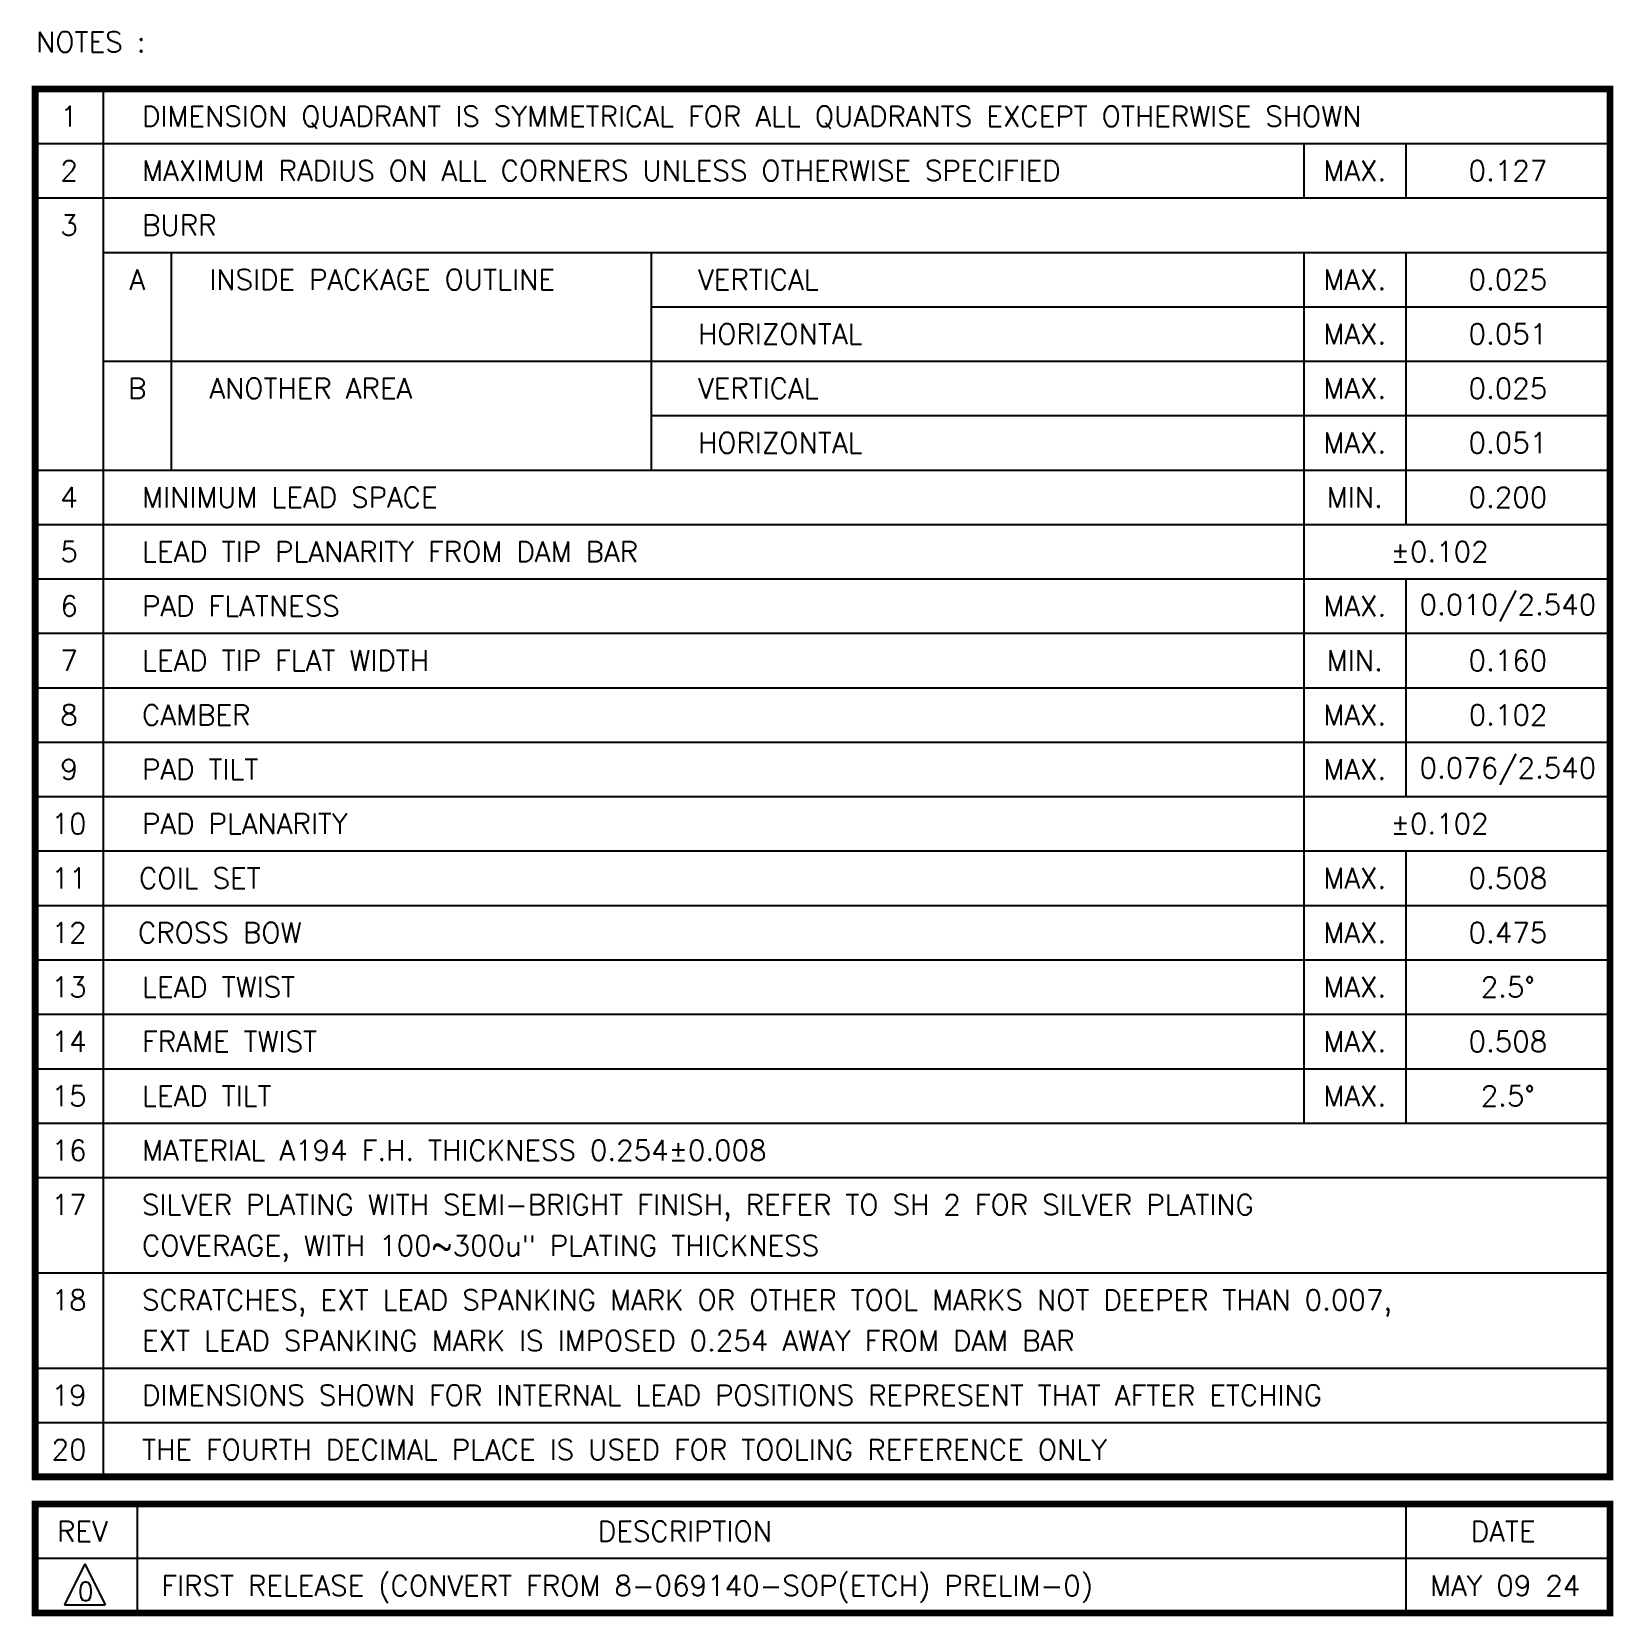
# Model space of a CAD drawing. Extents: x 234.6 to 292.7, y 31.6 to 89.9.
import ezdxf
from ezdxf.enums import TextEntityAlignment as Align

# ---------------------------------------------------------------- set-up
doc = ezdxf.new("R2010")
doc.units = 0
doc.layers.add('COIN-LINE', color=4, linetype='Continuous')
doc.layers.add('LF-LINE', color=1, linetype='Continuous')
doc.styles.add('SIMPLEX', font='SIMPLEX.shx', dxfattribs={"height": 1})

msp = doc.modelspace()

# ---------------------------------------------------------------- linework, layer by layer
at = {"layer": 'COIN-LINE'}
for p, q in [((236.555, 33.551), (235.805, 32.051)), ((236.555, 33.551), (237.305, 32.051)), ((235.805, 32.051), (237.305, 32.051))]:
    msp.add_line(p, q, dxfattribs=at)
at = {"layer": 'LF-LINE'}
for p, q in [((234.725, 87.75), (292.589, 87.75)), ((234.725, 38.75), (234.725, 87.75)), ((237.225, 87.75), (237.225, 36.75)), ((234.725, 85.75), (292.589, 85.75)), ((281.339, 85.75), (281.339, 83.75)), ((285.089, 85.75), (285.089, 83.75)), ((234.725, 83.75), (292.589, 83.75)), ((237.225, 81.75), (292.589, 81.75)), ((239.725, 81.75), (239.725, 73.75)), ((257.356, 81.75), (257.356, 73.75)), ((281.339, 81.75), (281.339, 49.75)), ((285.089, 81.75), (285.089, 71.75)), ((257.356, 79.75), (292.589, 79.75)), ((237.225, 77.75), (292.589, 77.75)), ((257.356, 75.75), (292.589, 75.75)), ((234.725, 73.75), (292.589, 73.75)), ((234.725, 71.75), (292.589, 71.75)), ((234.725, 69.75), (292.589, 69.75)), ((285.089, 69.75), (285.089, 61.75)), ((234.725, 67.75), (292.589, 67.75)), ((234.725, 65.75), (292.589, 65.75)), ((234.725, 63.75), (292.589, 63.75)), ((234.725, 61.75), (292.589, 61.75)), ((234.725, 59.75), (292.589, 59.75)), ((285.089, 59.75), (285.089, 49.75)), ((234.725, 57.75), (292.589, 57.75)), ((234.725, 55.75), (292.589, 55.75)), ((234.725, 53.75), (292.589, 53.75)), ((234.725, 51.75), (292.589, 51.75)), ((234.725, 49.75), (292.589, 49.75)), ((234.725, 47.75), (292.589, 47.75)), ((234.725, 44.25), (292.589, 44.25)), ((234.725, 40.75), (292.589, 40.75)), ((234.725, 38.75), (292.589, 38.75)), ((234.725, 36.75), (292.589, 36.75)), ((238.475, 35.75), (238.475, 31.75)), ((285.089, 35.75), (285.089, 31.75)), ((292.589, 33.75), (234.725, 33.75))]:
    msp.add_line(p, q, dxfattribs=at)
at = {"layer": 'LF-LINE', "const_width": 0.25}
for points in [[(292.589, 36.75), (292.589, 87.75), (234.725, 87.75), (234.725, 36.75)], [(234.725, 35.75), (292.589, 35.75), (292.589, 31.75), (234.725, 31.75)]]:
    msp.add_lwpolyline(points, close=True, dxfattribs=at)

# ---------------------------------------------------------------- texts
at = {"style": 'SIMPLEX'}
for s, p in [('NOTES :', (234.76, 89.109)), ('DIMENSION QUADRANT IS SYMMETRICAL FOR ALL QUADRANTS EXCEPT OTHERWISE SHOWN', (238.653, 86.375)), ('MAXIMUM RADIUS ON ALL CORNERS UNLESS OTHERWISE SPECIFIED', (238.653, 84.375)), ('BURR', (238.653, 82.375)), ('INSIDE PACKAGE OUTLINE', (241.124, 80.375)), ('VERTICAL', (259.081, 80.375)), ('HORIZONTAL', (259.081, 78.375)), ('ANOTHER AREA', (241.124, 76.375)), ('VERTICAL', (259.081, 76.375)), ('HORIZONTAL', (259.081, 74.375)), ('MINIMUM LEAD SPACE ', (238.653, 72.375)), ('LEAD TIP PLANARITY FROM DAM BAR', (238.653, 70.375)), ('PAD FLATNESS', (238.653, 68.375)), ('LEAD TIP FLAT WIDTH', (238.653, 66.375)), ('CAMBER', (238.653, 64.375)), ('PAD TILT', (238.653, 62.375)), ('PAD PLANARITY ', (238.653, 60.375)), ('COIL SET', (238.542, 58.375)), ('CROSS BOW', (238.503, 56.375)), ('LEAD TWIST', (238.653, 54.375)), ('FRAME TWIST', (238.653, 52.375)), ('LEAD TILT', (238.653, 50.375)), ('MATERIAL A194 F.H. THICKNESS 0.254%%P0.008', (238.653, 48.375)), ('SILVER PLATING WITH SEMI-BRIGHT FINISH, REFER TO SH 2 FOR SILVER PLATING', (238.653, 46.375)), ('COVERAGE, WITH 100~300u" PLATING THICKNESS', (238.653, 44.875)), ('SCRATCHES, EXT LEAD SPANKING MARK OR OTHER TOOL MARKS NOT DEEPER THAN 0.007,', (238.653, 42.875)), ('EXT LEAD SPANKING MARK IS IMPOSED 0.254 AWAY FROM DAM BAR ', (238.653, 41.375)), ('DIMENSIONS SHOWN FOR INTERNAL LEAD POSITIONS REPRESENT THAT AFTER ETCHING', (238.653, 39.375)), ('THE FOURTH DECIMAL PLACE IS USED FOR TOOLING REFERENCE ONLY', (238.653, 37.375)), ('REV', (235.531, 34.375)), ('DESCRIPTION', (255.401, 34.375)), ('DATE', (287.476, 34.375)), ('FIRST RELEASE (CONVERT FROM 8-069140-SOP(ETCH) PRELIM-0)', (239.361, 32.375)), ('MAY 09 24', (285.974, 32.375))]:
    msp.add_text(s, height=0.75, dxfattribs=at).set_placement(p)
for s, p in [('1', (235.975, 86.75)), ('2', (235.975, 84.75)), ('MAX.', (283.214, 84.75)), ('0.127', (288.839, 84.75)), ('3', (235.975, 82.75)), ('A', (238.475, 80.75)), ('MAX.', (283.214, 80.75)), ('0.025', (288.839, 80.75)), ('MAX.', (283.214, 78.75)), ('0.051', (288.839, 78.75)), ('B', (238.475, 76.75)), ('MAX.', (283.214, 76.75)), ('0.025', (288.839, 76.75)), ('MAX.', (283.214, 74.75)), ('0.051', (288.839, 74.75)), ('4', (235.975, 72.75)), ('MIN.', (283.214, 72.75)), ('0.200', (288.839, 72.75)), ('5', (235.975, 70.75)), ('%%P0.102', (286.332, 70.75)), ('0.010/2.540', (288.839, 68.75)), ('6', (235.975, 68.75)), ('MAX.', (283.214, 68.75)), ('7', (235.975, 66.75)), ('MIN.', (283.214, 66.75)), ('0.160', (288.839, 66.75)), ('8', (235.975, 64.75)), ('MAX.', (283.214, 64.75)), ('0.102', (288.848, 64.75)), ('9', (235.975, 62.75)), ('MAX.', (283.214, 62.75)), ('0.076/2.540', (288.839, 62.75)), ('10', (235.975, 60.75)), ('%%P0.102', (286.332, 60.75)), ('11', (235.975, 58.75)), ('MAX.', (283.214, 58.75)), ('0.508', (288.839, 58.75)), ('12', (235.975, 56.75)), ('MAX.', (283.214, 56.75)), ('0.475', (288.839, 56.75)), ('13', (235.975, 54.75)), ('MAX.', (283.214, 54.75)), ('2.5%%D', (288.839, 54.75)), ('14', (235.975, 52.75)), ('MAX.', (283.214, 52.75)), ('0.508', (288.839, 52.75)), ('15', (235.975, 50.75)), ('MAX.', (283.214, 50.75)), ('2.5%%D', (288.839, 50.75)), ('16', (235.975, 48.75)), ('17', (235.975, 46.75)), ('18', (235.975, 43.25)), ('19', (235.975, 39.75)), ('20', (235.975, 37.75))]:
    msp.add_text(s, height=0.75, dxfattribs=at).set_placement(p, align=Align.MIDDLE)
at = {"layer": 'COIN-LINE', "style": 'SIMPLEX'}
msp.add_text('0', height=0.675, dxfattribs=at).set_placement((236.294, 32.201))

doc.saveas('drawing.dxf')
